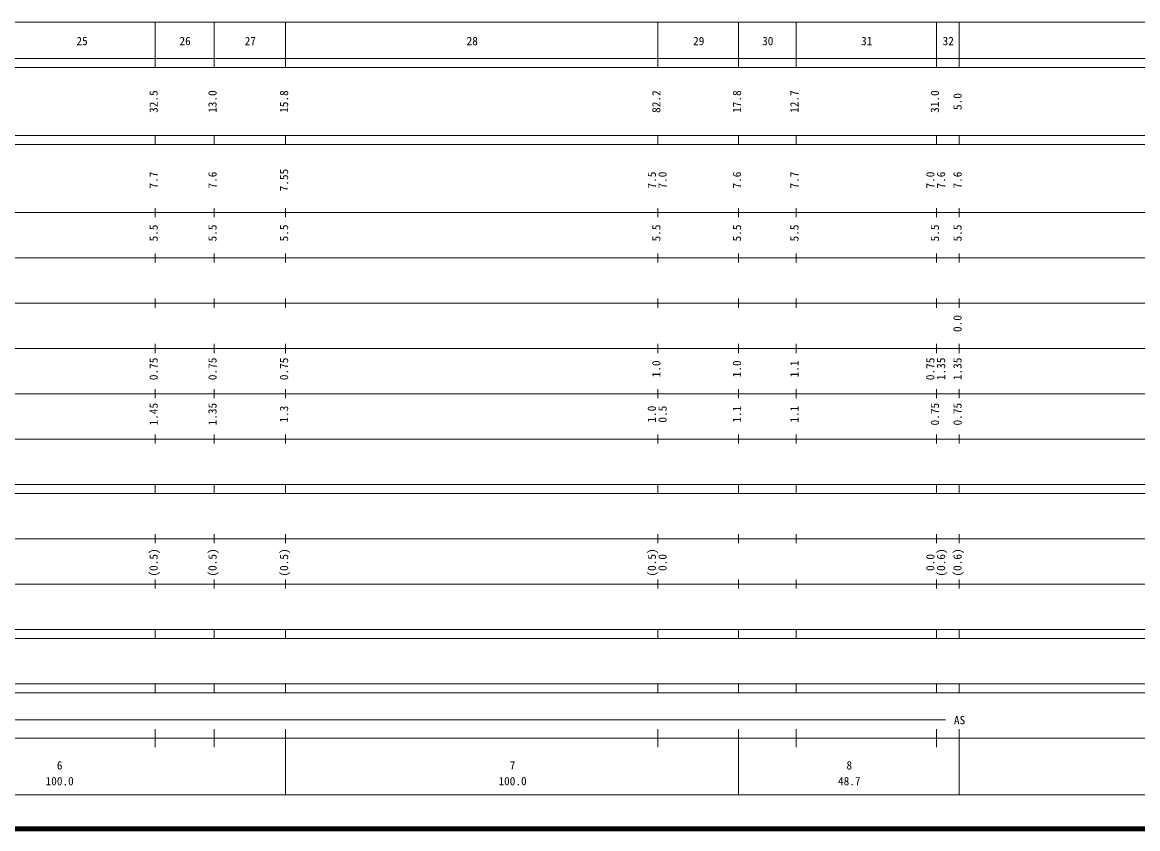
# Model space of a CAD drawing. Units: millimetres, scale not verified. Extents: x 40000 to 680000, y 20000 to 380000.
# Drawn here: x 309854 to 556129, y 20000 to 198000 of the extents above; entities that cross this region are included whole.
import ezdxf
from ezdxf.enums import TextEntityAlignment as Align

# ---------------------------------------------------------------- set-up
doc = ezdxf.new("R2010")
doc.units = ezdxf.units.MM
doc.header["$LTSCALE"] = 1000
doc.layers.add('M-TTL', color=2, linetype='Continuous', lineweight=140)
doc.layers.add('M-TTL-BAND', color=7, linetype='Continuous', lineweight=13)
doc.styles.add('ＭＳ ゴシック', font='')
doc.styles.get('ＭＳ ゴシック').set_extended_font_data('MS Gothic')

msp = doc.modelspace()

# ---------------------------------------------------------------- linework, layer by layer
at = {"layer": 'M-TTL'}
msp.add_line((40000, 20000), (680000, 20000), dxfattribs=at)
at = {"layer": 'M-TTL-BAND'}
for p, q in [((69000, 198000), (579000, 198000)), ((339200, 188000), (339200, 198000)), ((352200, 188000), (352200, 198000)), ((368000, 188000), (368000, 198000)), ((450200, 188000), (450200, 198000)), ((468000, 188000), (468000, 198000)), ((480700, 188000), (480700, 198000)), ((511700, 188000), (511700, 198000)), ((516700, 188000), (516700, 198000)), ((40000, 190000), (579000, 190000)), ((40000, 188000), (579000, 188000)), ((40000, 173000), (579000, 173000)), ((339200, 171000), (339200, 173000)), ((352200, 171000), (352200, 173000)), ((368000, 171000), (368000, 173000)), ((450200, 171000), (450200, 173000)), ((468000, 171000), (468000, 173000)), ((480700, 171000), (480700, 173000)), ((511700, 171000), (511700, 173000)), ((516700, 171000), (516700, 173000)), ((40000, 171000), (579000, 171000)), ((40000, 156000), (579000, 156000)), ((339200, 155000), (339200, 157000)), ((352200, 155000), (352200, 157000)), ((368000, 155000), (368000, 157000)), ((450200, 155000), (450200, 157000)), ((468000, 155000), (468000, 157000)), ((480700, 155000), (480700, 157000)), ((511700, 155000), (511700, 157000)), ((516700, 155000), (516700, 157000)), ((46000, 146000), (579000, 146000)), ((339200, 145000), (339200, 147000)), ((352200, 145000), (352200, 147000)), ((368000, 145000), (368000, 147000)), ((450200, 145000), (450200, 147000)), ((468000, 145000), (468000, 147000)), ((480700, 145000), (480700, 147000)), ((511700, 145000), (511700, 147000)), ((516700, 145000), (516700, 147000)), ((52000, 136000), (579000, 136000)), ((339200, 135000), (339200, 137000)), ((352200, 135000), (352200, 137000)), ((368000, 135000), (368000, 137000)), ((450200, 135000), (450200, 137000)), ((468000, 135000), (468000, 137000)), ((480700, 135000), (480700, 137000)), ((511700, 135000), (511700, 137000)), ((516700, 135000), (516700, 137000)), ((46000, 126000), (579000, 126000)), ((339200, 125000), (339200, 127000)), ((352200, 125000), (352200, 127000)), ((368000, 125000), (368000, 127000)), ((450200, 125000), (450200, 127000)), ((468000, 125000), (468000, 127000)), ((480700, 125000), (480700, 127000)), ((511700, 125000), (511700, 127000)), ((516700, 125000), (516700, 127000)), ((52000, 116000), (579000, 116000)), ((339200, 115000), (339200, 117000)), ((352200, 115000), (352200, 117000)), ((368000, 115000), (368000, 117000)), ((450200, 115000), (450200, 117000)), ((468000, 115000), (468000, 117000)), ((480700, 115000), (480700, 117000)), ((511700, 115000), (511700, 117000)), ((516700, 115000), (516700, 117000)), ((46000, 106000), (579000, 106000)), ((339200, 105000), (339200, 107000)), ((352200, 105000), (352200, 107000)), ((368000, 105000), (368000, 107000)), ((450200, 105000), (450200, 107000)), ((468000, 105000), (468000, 107000)), ((480700, 105000), (480700, 107000)), ((511700, 105000), (511700, 107000)), ((516700, 105000), (516700, 107000)), ((40000, 96000), (579000, 96000)), ((40000, 94000), (579000, 94000)), ((339200, 94000), (339200, 96000)), ((352200, 94000), (352200, 96000)), ((368000, 94000), (368000, 96000)), ((450200, 94000), (450200, 96000)), ((468000, 94000), (468000, 96000)), ((480700, 94000), (480700, 96000)), ((511700, 94000), (511700, 96000)), ((516700, 94000), (516700, 96000)), ((49000, 84000), (579000, 84000)), ((339200, 83000), (339200, 85000)), ((352200, 83000), (352200, 85000)), ((368000, 83000), (368000, 85000)), ((450200, 83000), (450200, 85000)), ((468000, 83000), (468000, 85000)), ((480700, 83000), (480700, 85000)), ((511700, 83000), (511700, 85000)), ((516700, 83000), (516700, 85000)), ((40000, 74000), (579000, 74000)), ((339200, 73000), (339200, 75000)), ((352200, 73000), (352200, 75000)), ((368000, 73000), (368000, 75000)), ((450200, 73000), (450200, 75000)), ((468000, 73000), (468000, 75000)), ((480700, 73000), (480700, 75000)), ((511700, 73000), (511700, 75000)), ((516700, 73000), (516700, 75000)), ((40000, 64000), (579000, 64000)), ((40000, 62000), (579000, 62000)), ((339200, 62000), (339200, 64000)), ((352200, 62000), (352200, 64000)), ((368000, 62000), (368000, 64000)), ((450200, 62000), (450200, 64000)), ((468000, 62000), (468000, 64000)), ((480700, 62000), (480700, 64000)), ((511700, 62000), (511700, 64000)), ((516700, 62000), (516700, 64000)), ((40000, 52000), (579000, 52000)), ((339200, 50000), (339200, 52000)), ((352200, 50000), (352200, 52000)), ((368000, 50000), (368000, 52000)), ((450200, 50000), (450200, 52000)), ((468000, 50000), (468000, 52000)), ((480700, 50000), (480700, 52000)), ((511700, 50000), (511700, 52000)), ((516700, 50000), (516700, 52000)), ((40000, 50000), (579000, 50000)), ((71000, 44000), (513700, 44000)), ((339200, 38000), (339200, 42000)), ((352200, 38000), (352200, 42000)), ((368000, 27500), (368000, 42000)), ((450200, 38000), (450200, 42000)), ((468000, 27500), (468000, 42000)), ((480700, 38000), (480700, 42000)), ((511700, 38000), (511700, 42000)), ((516700, 27500), (516700, 42000)), ((40000, 40000), (579000, 40000)), ((68000, 27500), (579000, 27500))]:
    msp.add_line(p, q, dxfattribs=at)

# ---------------------------------------------------------------- texts
at = {"layer": 'M-TTL-BAND', "style": 'ＭＳ ゴシック'}
for s, p in [('25', (323050, 192405)), ('26', (345800, 192405)), ('27', (360200, 192405)), ('28', (409200, 192405)), ('29', (459200, 192405)), ('30', (474450, 192405)), ('31', (496300, 192405)), ('32', (514300, 192405)), ('AS', (516800, 42500)), ('6', (318100, 32523)), ('7', (418100, 32523)), ('8', (492450, 32523)), ('100.0', (318100, 29033)), ('100.0', (418100, 29033)), ('48.7', (492450, 29033))]:
    msp.add_text(s, height=1833, dxfattribs=at).set_placement(p, align=Align.BOTTOM_CENTER)
for s, p in [('32.5', (340300, 180500)), ('13.0', (353300, 180500)), ('15.8', (369100, 180500)), ('82.2', (451300, 180500)), ('17.8', (469100, 180500)), ('12.7', (481800, 180500)), ('31.0', (512800, 180500)), ('5.0', (517800, 180500)), ('7.55', (369100, 163174)), ('7.7', (340300, 163174)), ('7.6', (353300, 163174)), ('7.5', (450300, 163174)), ('7.0', (452670, 163174)), ('7.6', (469100, 163174)), ('7.7', (481800, 163174)), ('7.0', (511800, 163174)), ('7.6', (514170, 163174)), ('7.6', (517800, 163174)), ('5.5', (340300, 151500)), ('5.5', (353300, 151500)), ('5.5', (369100, 151500)), ('5.5', (451300, 151500)), ('5.5', (469100, 151500)), ('5.5', (481800, 151500)), ('5.5', (512800, 151500)), ('5.5', (517800, 151500)), ('0.0', (517800, 131500)), ('0.75', (340300, 121500)), ('0.75', (353300, 121500)), ('0.75', (369100, 121500)), ('1.0', (451300, 121500)), ('1.0', (469100, 121500)), ('1.1', (481800, 121500)), ('0.75', (511800, 121500)), ('1.35', (514170, 121500)), ('1.35', (517800, 121500)), ('1.45', (340300, 111500)), ('1.35', (353300, 111500)), ('0.75', (512800, 111500)), ('0.75', (517800, 111500)), ('1.3', (369100, 111500)), ('1.0', (450300, 111500)), ('0.5', (452670, 111500)), ('1.1', (469100, 111500)), ('1.1', (481800, 111500)), ('(0.5)', (340300, 78764)), ('(0.5)', (353300, 78764)), ('(0.5)', (369100, 78764)), ('(0.5)', (450300, 78764)), ('(0.6)', (514170, 78764)), ('(0.6)', (517800, 78764)), ('0.0', (452670, 78764)), ('0.0', (511800, 78764))]:
    msp.add_text(s, height=1833, rotation=90, dxfattribs=at).set_placement(p, align=Align.BOTTOM_CENTER)

doc.saveas('drawing.dxf')
